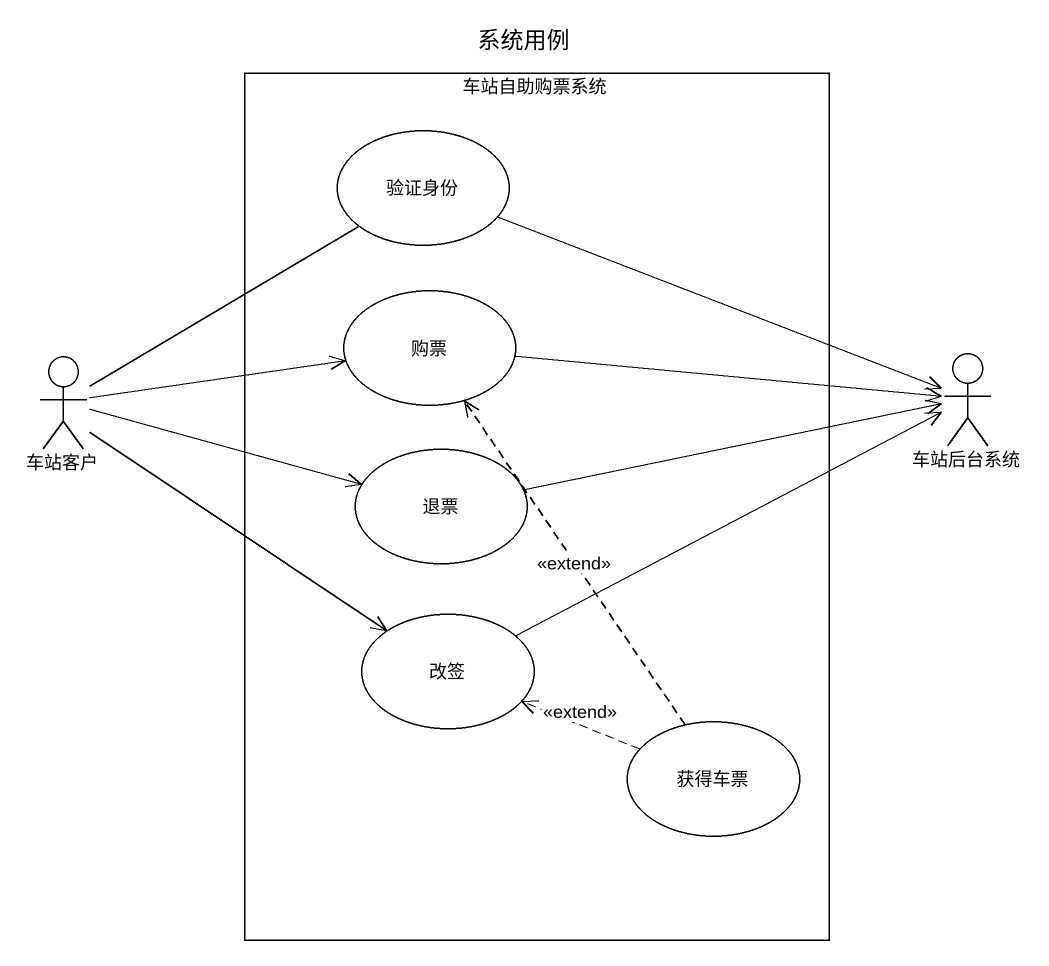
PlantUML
@startuml
title 系统用例
rectangle 车站自助购票系统 {
  usecase 验证身份
  usecase 购票
  usecase 退票
  usecase 改签
  usecase 获得车票
}
actor 车站客户
actor 车站后台系统
验证身份 -right-> 车站后台系统
购票 -right-> 车站后台系统
车站客户 -up- 验证身份
车站客户 -right-> 购票
车站客户 -right-> 退票
车站客户 --> 改签
退票 -right-> 车站后台系统
改签 -right-> 车站后台系统
获得车票 .up.> 购票 : <<extend>>
获得车票 .left.> 改签 : <<extend>>
@enduml
